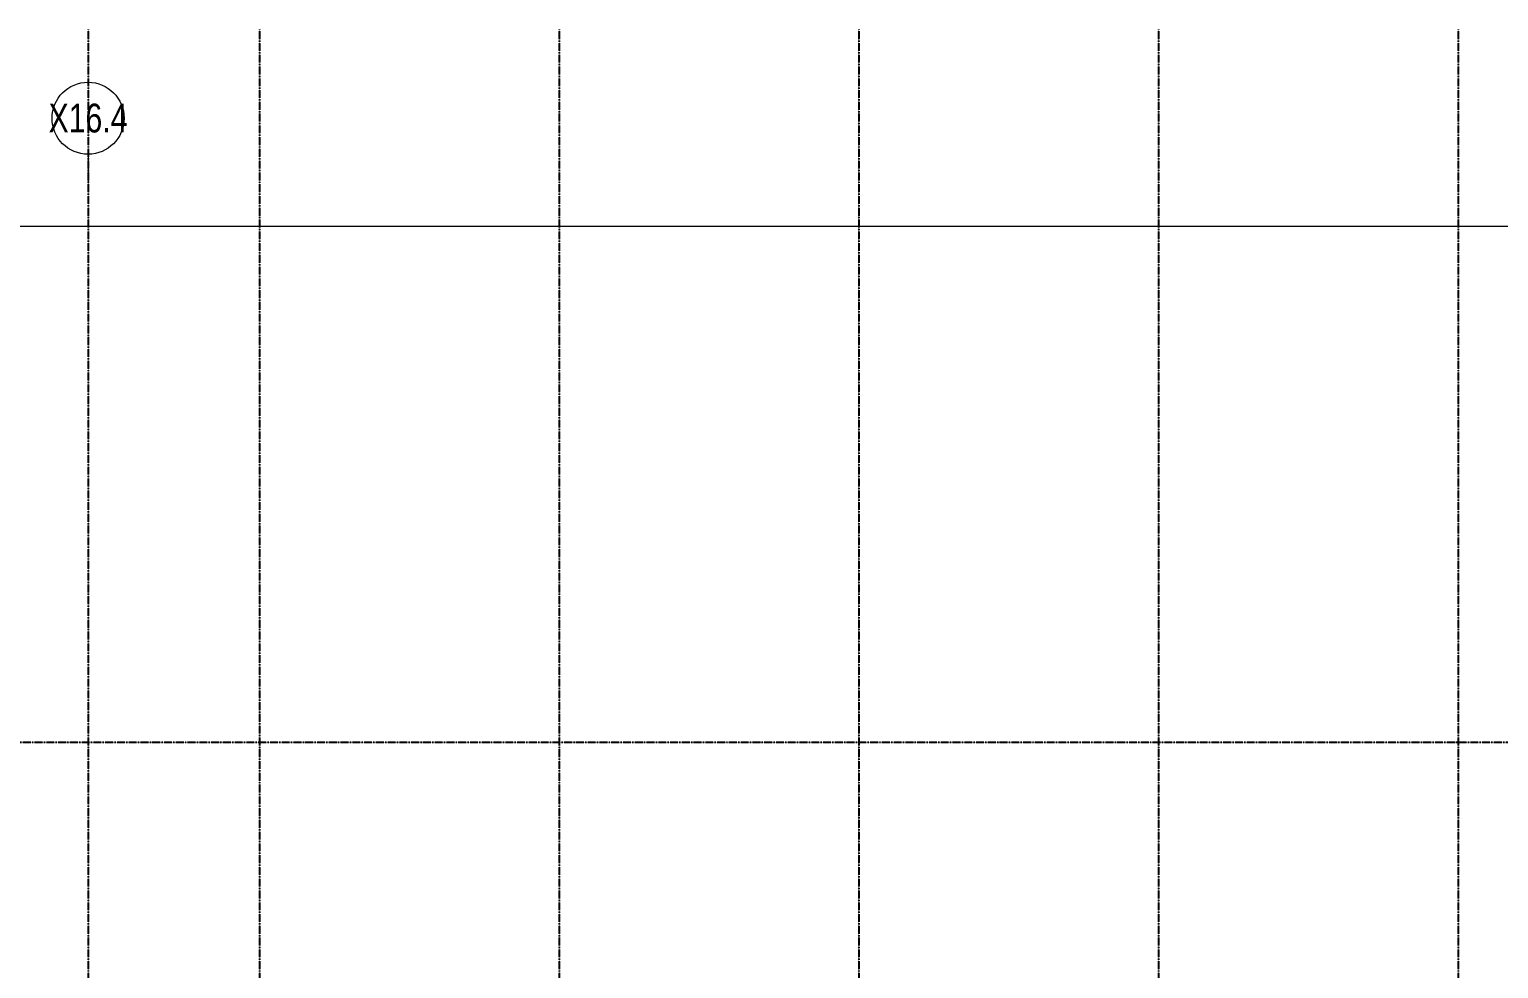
# Model space of a CAD drawing. Header units: millimetres. Extents: x 30450 to 679265, y -299204 to 155552.
# Drawn here: x 578857 to 629848, y -194252 to -161655 of the extents above; entities that cross this region are included whole.
import ezdxf
from ezdxf.enums import TextEntityAlignment as Align

# ---------------------------------------------------------------- set-up
doc = ezdxf.new("R2010")
doc.units = ezdxf.units.MM
doc.linetypes.add('X-GRID_1F$0$CENTER2', pattern=[1.125, 0.75, -0.125, 0.125, -0.125])
doc.layers.get('0').update_dxf_attribs({"lineweight": 20})
doc.layers.get('Defpoints').update_dxf_attribs({"color": 151, "lineweight": 9})
doc.layers.add('X-GRID_1F$0$A-CEN1', color=1, linetype='X-GRID_1F$0$CENTER2')
doc.layers.add('X-GRID_1F$0$A-DIM1', color=7, linetype='Continuous')
doc.styles.add('X-GRID_1F$0$Heerim', font='', dxfattribs={"width": 0.8})
doc.styles.add('X-GRID_1F$0$Hrtext', font='arial.ttf', dxfattribs={"width": 0.8})
doc.styles.get('X-GRID_1F$0$Heerim').set_extended_font_data('Dotum')
doc.dimstyles.new('X-GRID_1F$0$1-250', dxfattribs={"dimscale": 250, "dimtxt": 3, "dimasz": 1, "dimexe": 2, "dimexo": 1.5, "dimgap": 1, "dimtad": 1, "dimdec": 0, "dimzin": 0, "dimdsep": 46, "dimlunit": 6, "dimtxsty": 'X-GRID_1F$0$Hrtext', "dimblk": 'X-GRID_1F$0$_ArchTick', "dimcen": 1, "dimdle": 2, "dimclrd": 256, "dimclre": 256, "dimclrt": 3, "dimadec": 0, "dimazin": 0, "dimtfac": 1, "dimtdec": 0, "dimtix": 1, "dimtmove": 2, "dimatfit": 3, "dimldrblk": 'X-GRID_1F$0$dotdim1', "dimfxl": 2, "dimtolj": 1, "dimtzin": 0, "dimlwd": -1, "dimarcsym": 0})

# ---------------------------------------------------------------- blocks, each defined once
blk = doc.blocks.new('X-GRID_1F$0$_ArchTick')
at = {"layer": 'X-GRID_1F$0$A-DIM1', "color": 0, "linetype": 'ByBlock', "const_width": 0.15}
blk.add_lwpolyline([(-0.5, -0.5), (0.5, 0.5)], dxfattribs=at)
blk = doc.blocks.new('*D54')
at = {"layer": 'Defpoints', "lineweight": -2, "transparency": 16777216}
for p, q in [((43849, 130791), (43849, 136884)), ((261249, 130791), (261249, 136884))]:
    blk.add_line(p, q, dxfattribs=at)
at = {"layer": 'Defpoints', "transparency": 16777216}
blk.add_line((43349, 136384), (261749, 136384), dxfattribs=at)
at = {"layer": 'Defpoints', "color": 0, "transparency": 16777216}
for p in [(261249, 136384), (43849, 130416), (261249, 130416)]:
    blk.add_point(p, dxfattribs=at)
at = {"layer": 'Defpoints', "transparency": 16777216, "xscale": 250, "yscale": 250, "zscale": 250, "rotation": 180}
blk.add_blockref('X-GRID_1F$0$_ArchTick', (43849, 136384), dxfattribs=at)
at = {"layer": 'Defpoints', "transparency": 16777216, "xscale": 250, "yscale": 250, "zscale": 250}
blk.add_blockref('X-GRID_1F$0$_ArchTick', (261249, 136384), dxfattribs=at)
at = {"layer": 'Defpoints', "transparency": 16777216, "insert": (152549, 137084), "char_height": 750, "attachment_point": 5, "style": 'X-GRID_1F$0$Hrtext'}
blk.add_mtext('\\A1;217,400', dxfattribs=at)
blk = doc.blocks.new('X-GRID_1F$0$dotdim1')
at = {"layer": 'X-GRID_1F$0$A-DIM1'}
for p, q in [((-2, 0), (2, 0)), ((0, 2), (0, -2))]:
    blk.add_line(p, q, dxfattribs=at)
at = {"layer": 'X-GRID_1F$0$A-DIM1', "const_width": 0.7}
blk.add_lwpolyline([(0.35, 0, 1), (-0.35, 0, 1)], format="xyb", close=True, dxfattribs=at)
blk = doc.blocks.new('*U52')
for q in [(0, 0), (0, 2)]:
    blk.add_line((0, 4), q)
blk.add_circle((0, 9), 5)
at = {"style": 'X-GRID_1F$0$Heerim', "width": 0.8}
blk.add_attdef('NO', text='', height=4, dxfattribs=at).set_placement((-0.01, 9.02), align=Align.MIDDLE_CENTER)
blk = doc.blocks.new('X-GRID_1F')
at = {"layer": 'X-GRID_1F$0$A-CEN1', "ltscale": 10}
for p, q in [((178248.8, 143216), (178248.8, 8263.5)), ((184198.8, 143216), (184198.8, 8263.5)), ((194598.8, 143216), (194598.8, 8263.5)), ((204998.8, 143216), (204998.8, 8263.5)), ((215398.8, 143216), (215398.8, 8263.5)), ((225798.8, 143216), (225798.8, 8263.5))]:
    blk.add_line(p, q, dxfattribs=at)
blk.add_lwpolyline([(272938.8, 118471.2), (32410.1, 118471.2)], dxfattribs=at)
at = {"layer": 'Defpoints', "xscale": 250.0000000000008, "yscale": 250.0000000000008, "zscale": 250.0000000000008}
blk.add_blockref('*U52', (178248.8, 137883.5), dxfattribs=at).add_auto_attribs({'NO': 'X16.4'})
at = {"layer": 'Defpoints'}
dim = blk.add_linear_dim(base=(261248.8, 136383.5), p1=(43848.8, 130416), p2=(261248.8, 130416), dimstyle='X-GRID_1F$0$1-250', override={"dimclrt": 256}, dxfattribs=at)
dim.commit()
dim.dimension.update_dxf_attribs({"geometry": '*D54', "text_midpoint": (152548.8, 137084.3)})

msp = doc.modelspace()

# ---------------------------------------------------------------- block references
msp.add_blockref('X-GRID_1F', (402645, -304871))

doc.saveas('drawing.dxf')
